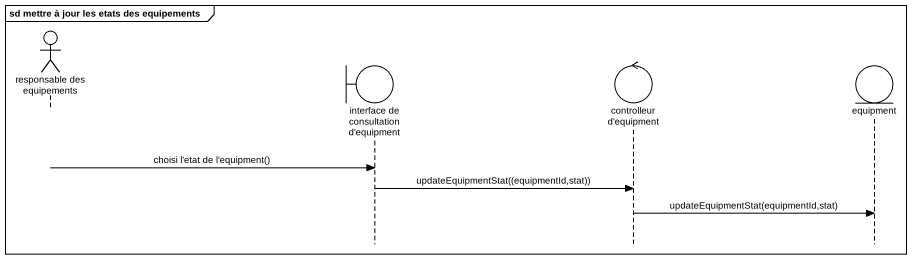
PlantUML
@startuml
mainframe sd mettre à jour les etats des equipements
hide footbox
actor "responsable des equipements" as responsable_des_equipements
boundary "interface de consultation d'equipment" as interface_de_consultation_d
control "controlleur d'equipment" as controlleur_d_equipment
entity equipment

responsable_des_equipements -> interface_de_consultation_d : choisi l'etat de l'equipment()
interface_de_consultation_d -> controlleur_d_equipment : updateEquipmentStat((equipmentId,stat))
controlleur_d_equipment -> equipment : updateEquipmentStat(equipmentId,stat)
@enduml
